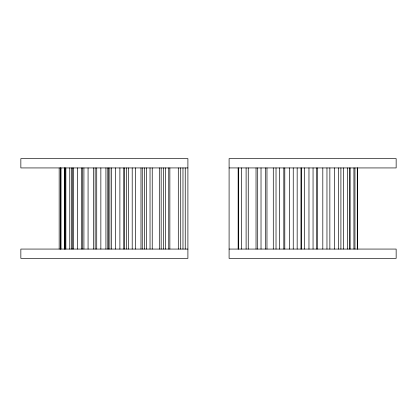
<?xml version="1.0" encoding="UTF-8"?>
<svg xmlns="http://www.w3.org/2000/svg" width="417" height="417" viewBox="0 0 417 417"><rect width="100%" height="100%" fill="white"/><g stroke="black" fill="none" stroke-linecap="round" stroke-linejoin="round"><path stroke-width="0.63" d="M187.905 167.936L20.85 167.936L20.85 158.616L187.905 158.616L187.905 258.384L20.85 258.384L20.85 249.064L187.905 249.064M229.095 167.936L396.15 167.936L396.15 158.616L229.095 158.616L229.095 258.384L396.15 258.384L396.15 249.064L229.095 249.064M357.619 167.936L357.624 249.064M357.275 167.936L357.275 249.064M354.956 167.936L354.956 249.064M353.924 167.936L353.924 249.064M350.139 167.936L350.139 249.064M349.342 167.936L349.342 249.064M347.648 167.936L347.648 249.064M343.644 167.936L343.644 249.064M340.908 167.936L340.908 249.064M338.588 167.936L338.588 249.064M334.46 167.936L334.46 249.064M329.852 167.936L329.852 249.064M326.964 167.936L326.964 249.064M322.81 167.936L322.81 249.064M317.353 167.936L317.353 249.064M316.435 167.936L316.435 249.064M313.052 167.936L313.052 249.064M308.966 167.936L308.966 249.064M304.311 167.936L304.311 249.064M301.314 167.936L301.314 249.064M300.97 167.936L300.97 249.064M297.165 167.936L297.165 249.064M293.245 167.936L293.245 249.064M289.507 167.936L289.507 249.064M284.795 167.936L284.795 249.064M283.821 167.936L283.821 249.064M279.687 167.936L279.687 249.064M276.023 167.936L276.023 249.064M273.286 167.936L273.286 249.064M266.969 167.936L266.969 249.064M265.389 167.936L265.389 249.064M261.021 167.936L261.021 249.064M257.696 167.936L257.696 249.064M256.033 167.936L256.033 249.064M248.256 167.936L248.256 249.064M246.108 167.936L246.108 249.064M241.605 167.936L241.605 249.064M238.701 167.936L238.701 249.064M238.143 167.936L238.143 249.064M185.242 167.936L185.242 249.064M182.974 167.936L182.974 249.064M180.712 167.936L180.712 249.064M178.299 167.936L178.299 249.064M169.86 167.936L169.86 249.064M168.744 167.936L168.744 249.064M165.622 167.936L165.622 249.064M163.396 167.936L163.396 249.064M161.171 167.936L161.171 249.064M159.304 167.936L159.304 249.064M152.236 167.936L152.236 249.064M150.031 167.936L150.031 249.064M146.523 167.936L146.523 249.064M144.391 167.936L144.391 249.064M142.26 167.936L142.26 249.064M140.977 167.936L140.977 249.064M135.447 167.936L135.447 249.064M132.205 167.936L132.205 249.064M128.4 167.936L128.4 249.064M126.408 167.936L126.408 249.064M124.417 167.936L124.417 249.064M123.755 167.936L123.755 249.064M119.888 167.936L119.888 249.064M115.686 167.936L115.686 249.064M111.667 167.936L111.667 249.064M109.864 167.936L109.864 249.064M108.06 167.936L108.06 249.064M108.034 167.936L108.034 249.064M105.923 167.936L105.923 249.064M100.857 167.936L100.857 249.064M96.723 167.936L96.723 249.064M95.154 167.936L95.154 249.064M93.58 167.936L93.58 249.064M88.07 167.936L88.07 249.064M83.916 167.936L83.916 249.064M82.613 167.936L82.613 249.064M81.31 167.936L81.31 249.064M77.625 167.936L77.625 249.064M73.548 167.936L73.548 249.064M72.542 167.936L72.542 249.064M71.536 167.936L71.536 249.064M69.764 167.936L69.764 249.064M65.86 167.936L65.86 249.064M65.172 167.936L65.172 249.064M64.671 167.936L64.671 249.064M64.489 167.936L64.489 249.064M61.028 167.936L61.028 249.064M60.684 167.936L60.684 249.064M60.335 167.936L60.335 249.064M59.172 167.936L59.172 249.064"/></g></svg>
